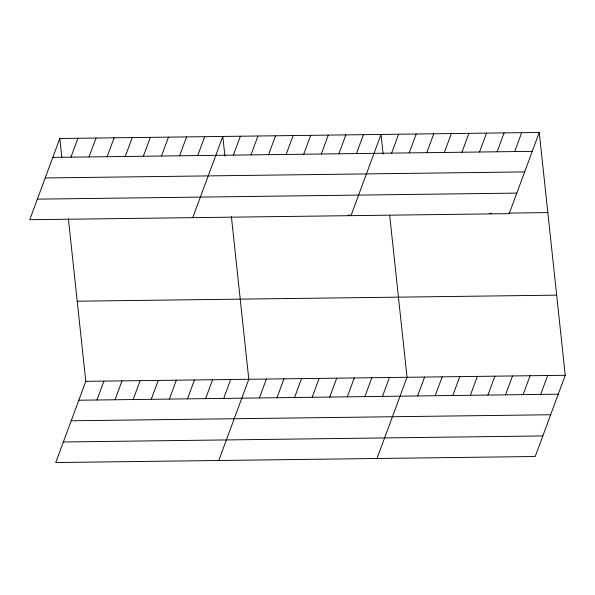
<?xml version="1.0" encoding="UTF-8"?>
<svg xmlns="http://www.w3.org/2000/svg" width="595" height="595" viewBox="0 0 595 595"><rect width="100%" height="100%" fill="white"/><g stroke="black" fill="none" stroke-linecap="round" stroke-linejoin="round"><path stroke-width="0.89" d="M59.79 138.501L29.75 219.711L509.208 213.664L539.249 132.454L59.79 138.501L61.791 157.199M70.917 157.162L77.9 138.271M89.027 156.939L96.018 138.047M107.137 156.708L114.128 137.817M125.255 156.478L132.239 137.586M143.365 156.254L150.357 137.356M161.476 156.024L168.467 137.133M68.373 218.633L85.792 381.336L55.752 462.546L535.21 456.499L565.25 375.289L539.249 132.454M179.593 155.793L186.577 136.902M96.918 399.996L103.902 381.105M197.704 155.57L204.695 136.672M115.028 399.773L122.02 380.874M192.765 217.651L222.805 136.448L224.903 156.031M133.139 399.543L140.13 380.651M233.396 155.117L240.387 136.225M151.256 399.312L158.248 380.421M250.978 154.893L257.962 136.002M169.367 399.089L176.358 380.19M268.561 154.678L275.545 135.779M187.485 398.858L194.468 379.967M286.136 154.455L293.127 135.556M205.595 398.628L212.586 379.736M303.718 154.231L310.709 135.34M223.705 398.405L230.696 379.506M321.3 154.008L328.284 135.117M218.767 460.485L248.807 379.283L231.388 216.58M338.875 153.785L345.866 134.894M259.398 397.951L266.389 379.06M356.457 153.57L363.448 134.671M276.98 397.728L283.971 378.837M350.983 215.658L381.023 134.448L383.12 154.038M294.562 397.505L301.546 378.613M391.614 153.123L398.605 134.232M312.137 397.289L319.128 378.39M409.196 152.9L416.188 134.009M329.719 397.066L336.711 378.175M426.779 152.677L433.77 133.786M347.301 396.843L354.285 377.951M444.361 152.461L451.345 133.563M364.876 396.62L371.868 377.728M461.936 152.238L468.927 133.34M382.459 396.396L389.45 377.505M479.518 152.015L486.509 133.124M376.992 458.492L407.032 377.282L389.703 215.502M497.1 151.792L504.084 132.901M417.623 395.958L424.607 377.066M514.675 151.569L521.666 132.678M435.198 395.735L442.189 376.843M452.78 395.511L459.771 376.62M470.362 395.288L477.346 376.397M487.937 395.073L494.928 376.174M505.519 394.849L512.511 375.958M523.102 394.626L530.093 375.735M540.684 394.403L547.668 375.512M52.799 157.392L532.257 151.353M45.198 177.957L524.649 171.91M37.359 199.147L516.817 193.1M347.971 215.115L349.823 215.085M489.536 213.33L491.388 213.3M508.97 213.084L547.831 212.593M77.209 301.196L556.667 295.157M85.792 381.336L565.25 375.289M78.8 400.227L558.259 394.18M71.199 420.791L550.658 414.745M63.36 441.981L542.819 435.934"/></g></svg>
